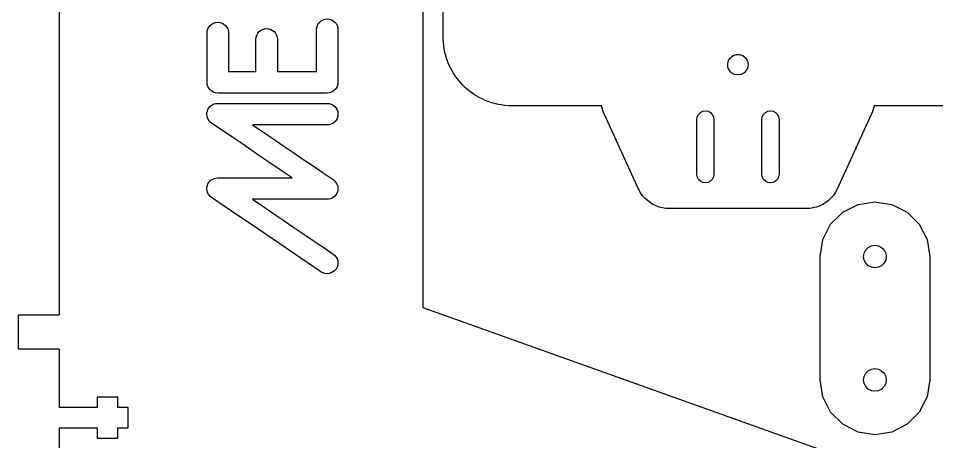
# Model space of a CAD drawing. Extents: x 3 to 1396, y 3 to 487.
# Drawn here: x 1148 to 1282, y 220 to 281.7 of the extents above; entities that cross this region are included whole.
import ezdxf

# ---------------------------------------------------------------- set-up
doc = ezdxf.new("R2010")
doc.units = 0
doc.layers.add('Layer_1', color=7, linetype='CONTINUOUS')

msp = doc.modelspace()

# ---------------------------------------------------------------- linework, layer by layer
at = {"layer": 'Layer_1', "color": 7}
for points in [[(1206.962082, 440.388527), (1206.962082, 239.530529), (1265.962077, 218.459527)], [(1209.962076, 278.959527), (1209.962076, 340.959527)], [(1153.962076, 213.459528), (1153.962076, 221.959528), (1159.462079, 221.959528), (1159.462079, 220.459529), (1162.462073, 220.459529), (1162.462073, 221.959528), (1163.962084, 221.959528), (1163.962084, 224.959528), (1162.462073, 224.959528), (1162.462073, 226.459528), (1159.462079, 226.459528), (1159.462079, 224.959528), (1153.962076, 224.959528), (1153.962076, 233.459528), (1147.962088, 233.459528), (1147.962088, 238.459529), (1153.962076, 238.459529), (1153.962076, 324.959528)], [(1175.492075, 272.391528), (1175.492075, 279.554528), (1175.522075, 279.874528), (1175.612076, 280.171528), (1175.752086, 280.439529), (1175.952069, 280.672529), (1176.18208, 280.864527), (1176.452082, 281.009527), (1176.742094, 281.101529), (1177.062077, 281.132528), (1177.382089, 281.101529), (1177.682091, 281.009527), (1177.952093, 280.864527), (1178.182076, 280.672529), (1178.372096, 280.439529), (1178.522069, 280.171528), (1178.61207, 279.874528), (1178.64207, 279.554528), (1178.64207, 273.969528), (1182.622081, 273.969528), (1182.622081, 278.653528), (1182.662072, 278.972529), (1182.752072, 279.269529), (1182.892083, 279.537527), (1183.082075, 279.771529), (1183.312086, 279.963527), (1183.582088, 280.108527), (1183.872071, 280.199527), (1184.182092, 280.231528), (1184.502076, 280.199527), (1184.792088, 280.108527), (1185.06209, 279.963527), (1185.302091, 279.771529), (1185.492083, 279.537527), (1185.632094, 279.269529), (1185.722094, 278.972529), (1185.762085, 278.653528), (1185.762085, 273.969528), (1191.47209, 273.969528), (1191.47209, 280.055529), (1191.50209, 280.375529), (1191.592091, 280.672529), (1191.732073, 280.940527), (1191.932084, 281.173527), (1192.162095, 281.365528), (1192.432097, 281.510528), (1192.732071, 281.601528), (1193.042092, 281.633529), (1193.352085, 281.601528), (1193.652087, 281.510528), (1193.91207, 281.365528), (1194.142082, 281.173527), (1194.332074, 280.940527), (1194.472084, 280.672529), (1194.572075, 280.375529), (1194.602076, 280.055529), (1194.602076, 272.391528), (1194.572075, 272.071527), (1194.472084, 271.774528), (1194.332074, 271.506529), (1194.142082, 271.273527), (1193.91207, 271.081528), (1193.652087, 270.936528), (1193.352085, 270.844529), (1193.042092, 270.813527), (1177.062077, 270.813527), (1176.742094, 270.844529), (1176.452082, 270.936528), (1176.18208, 271.081528), (1175.952069, 271.273527), (1175.752086, 271.506529), (1175.612076, 271.774528), (1175.522075, 272.071527), (1175.492075, 272.391528)], [(1290.962084, 268.959528), (1272.852081, 268.959528), (1272.772071, 268.605528), (1272.61208, 268.132529), (1272.412097, 267.678527), (1267.412079, 256.678529), (1267.162086, 256.246528), (1266.872075, 255.842527), (1266.542072, 255.468529), (1266.172079, 255.12953), (1265.782076, 254.828528), (1265.352082, 254.568528), (1264.902079, 254.352529), (1264.432094, 254.181528), (1263.952091, 254.058527), (1263.462096, 253.984529), (1262.962083, 253.959524), (1242.962095, 253.959529), (1242.462082, 253.984534), (1241.972088, 254.058527), (1241.492084, 254.181528), (1241.022071, 254.352529), (1240.572096, 254.568528), (1240.142074, 254.828528), (1239.752071, 255.12953), (1239.382078, 255.468529), (1239.052076, 255.842527), (1238.762092, 256.246528), (1238.512072, 256.678529), (1233.512082, 267.678527), (1233.312071, 268.132529), (1233.152079, 268.605528), (1233.072097, 268.959528), (1219.962085, 268.959528), (1219.462072, 268.971522), (1218.962087, 269.009529), (1218.472092, 269.071527), (1217.98207, 269.157529), (1217.492076, 269.268527), (1217.012072, 269.403528), (1216.542088, 269.562529), (1216.082094, 269.744529), (1215.622071, 269.949529), (1215.182087, 270.177528), (1214.752093, 270.426527), (1214.33209, 270.697528), (1213.922078, 270.988528), (1213.532075, 271.299528), (1213.162081, 271.628529), (1212.802079, 271.977527), (1212.462086, 272.342528), (1212.142074, 272.724527), (1211.842072, 273.122528), (1211.562079, 273.534528), (1211.302096, 273.959529), (1211.062094, 274.397529), (1210.842074, 274.846528), (1210.652082, 275.306528), (1210.482071, 275.774528), (1210.33207, 276.251529), (1210.212097, 276.734527), (1210.112078, 277.223528), (1210.042086, 277.716528), (1209.992077, 278.212527), (1209.962076, 278.710528), (1209.962076, 278.959527), (1209.962076, 278.959527)], [(1251.472083, 275.083527), (1251.592084, 275.562528), (1251.862086, 275.975527), (1252.252089, 276.278529), (1252.712083, 276.439528), (1253.212096, 276.439528), (1253.67209, 276.278529), (1254.062093, 275.975527), (1254.332095, 275.562528), (1254.462086, 275.083527), (1254.412076, 274.591529), (1254.222084, 274.139527), (1253.882091, 273.775528), (1253.452069, 273.540528), (1252.962075, 273.459527), (1252.472081, 273.540528), (1252.042087, 273.775528), (1251.702094, 274.139527), (1251.512074, 274.591529), (1251.472083, 275.083527)], [(1175.482084, 267.935527), (1175.542085, 268.182527), (1175.632086, 268.425529), (1175.762077, 268.644528), (1175.922097, 268.836529), (1176.112089, 268.999527), (1176.322091, 269.131528), (1176.552074, 269.228528), (1176.792075, 269.288528), (1177.042096, 269.309525), (1193.022083, 269.309528), (1193.342094, 269.277527), (1193.632078, 269.186527), (1193.90208, 269.041527), (1194.142082, 268.849529), (1194.332074, 268.616529), (1194.472084, 268.348528), (1194.572075, 268.051528), (1194.602076, 267.731528), (1194.572075, 267.412529), (1194.472084, 267.115527), (1194.332074, 266.847529), (1194.142082, 266.613527), (1193.90208, 266.421529), (1193.632078, 266.276528), (1193.342094, 266.185529), (1193.022083, 266.153527), (1182.152096, 266.153527), (1183.622079, 265.157529), (1185.082071, 264.162529), (1186.552082, 263.166527), (1188.022093, 262.171527), (1189.492075, 261.175528), (1190.962086, 260.179529), (1192.432097, 259.184529), (1193.892089, 258.188528), (1194.092072, 258.024528), (1194.262082, 257.836529), (1194.402093, 257.628528), (1194.502084, 257.402528), (1194.562085, 257.164527), (1194.592085, 256.917529), (1194.582207, 256.664528)], [(1246.962087, 258.959528), (1246.962087, 266.959529), (1247.022088, 267.345527), (1247.202089, 267.694529), (1247.482082, 267.970528), (1247.822075, 268.148528), (1248.212078, 268.209528), (1248.60208, 268.148528), (1248.952092, 267.970528), (1249.222094, 267.694529), (1249.402096, 267.345527), (1249.462096, 266.959529), (1249.462096, 258.959528), (1249.402096, 258.573527), (1249.222094, 258.224528), (1248.952092, 257.948529), (1248.60208, 257.770528), (1248.212078, 257.709529), (1247.822075, 257.770528), (1247.482082, 257.948529), (1247.202089, 258.224528), (1247.022088, 258.573527), (1246.962087, 258.959528)], [(1256.462082, 258.959528), (1256.462082, 266.959529), (1256.522083, 267.345527), (1256.702084, 267.694529), (1256.982077, 267.970528), (1257.32207, 268.148528), (1257.712073, 268.209528), (1258.102076, 268.148528), (1258.452088, 267.970528), (1258.72209, 267.694529), (1258.902091, 267.345527), (1258.962091, 266.959529), (1258.962091, 258.959528), (1258.902091, 258.573527), (1258.72209, 258.224528), (1258.452088, 257.948529), (1258.102076, 257.770528), (1257.712073, 257.709529), (1257.32207, 257.770528), (1256.982077, 257.948529), (1256.702084, 258.224528), (1256.522083, 258.573527), (1256.462082, 258.959528)], [(1175.482084, 257.090528), (1175.542085, 257.336527), (1175.632086, 257.571528), (1175.762077, 257.783528), (1175.922097, 257.971527), (1176.112089, 258.132529), (1176.322091, 258.261527), (1176.552074, 258.358527), (1176.792075, 258.418528), (1177.042096, 258.438537), (1187.912082, 258.438529), (1186.442072, 259.437528), (1184.972089, 260.436529), (1183.502078, 261.435528), (1182.042086, 262.433528), (1180.572075, 263.432527), (1179.102092, 264.431529), (1176.162071, 266.429527), (1175.962088, 266.585528), (1175.792077, 266.769528), (1175.662086, 266.977529), (1175.562094, 267.202528), (1175.492075, 267.440529), (1175.472037, 267.686528), (1175.481972, 267.935527)], [(1194.582094, 256.664528), (1194.522094, 256.410528), (1194.432093, 256.175527), (1194.302073, 255.963527), (1194.142082, 255.775528), (1193.95209, 255.614528), (1193.742088, 255.485527), (1193.512077, 255.388528), (1193.272075, 255.328527), (1193.022083, 255.308518), (1182.152096, 255.308529), (1183.622079, 254.309527), (1185.082071, 253.310528), (1186.552082, 252.311529), (1188.022093, 251.312528), (1189.492075, 250.314528), (1190.962086, 249.315529), (1192.432097, 248.316527), (1193.892089, 247.317528), (1194.142082, 247.117529), (1194.342092, 246.878529), (1194.472084, 246.610528), (1194.562085, 246.322528), (1194.592085, 246.021527), (1194.562085, 245.718528), (1194.472084, 245.421528), (1194.322083, 245.138527), (1194.112081, 244.899527), (1193.87208, 244.709529), (1193.592087, 244.571528), (1193.302075, 244.487528), (1193.002073, 244.459531), (1192.702071, 244.490528), (1192.402097, 244.582529), (1192.122076, 244.737529), (1190.12208, 246.093528), (1188.132075, 247.449529), (1186.132079, 248.804529), (1184.142073, 250.160528), (1182.142077, 251.516529), (1180.152072, 252.871529), (1178.162095, 254.227528), (1176.162071, 255.583529), (1175.962088, 255.739527), (1175.792077, 255.924527), (1175.662086, 256.131528), (1175.562094, 256.356527), (1175.492075, 256.595527), (1175.472037, 256.841529)], [(1175.472094, 256.841529), (1175.481972, 257.090528)], [(1264.962079, 228.959529), (1264.962079, 246.959529), (1265.352082, 249.431528), (1266.492091, 251.661529), (1268.262076, 253.431528), (1270.492083, 254.567529), (1272.962092, 254.959527), (1275.432072, 254.567529), (1277.662079, 253.431528), (1279.432092, 251.661529), (1280.572073, 249.431528), (1280.962076, 246.959529), (1280.962076, 228.959529), (1280.572073, 226.487527), (1279.432092, 224.257529), (1277.662079, 222.48753), (1275.432072, 221.351529), (1272.962092, 220.959528), (1270.492083, 221.351529), (1268.262076, 222.48753), (1266.492091, 224.257529), (1265.352082, 226.487527), (1264.962079, 228.959529)], [(1271.312079, 246.959529), (1271.392089, 247.469527), (1271.622072, 247.929527), (1271.992094, 248.294528), (1272.452088, 248.528527), (1272.962092, 248.609527), (1273.472095, 248.528527), (1273.932089, 248.294528), (1274.302083, 247.929527), (1274.532094, 247.469527), (1274.612076, 246.959529), (1274.532094, 246.449528), (1274.302083, 245.989529), (1273.932089, 245.624528), (1273.472095, 245.390529), (1272.962092, 245.309528), (1272.452088, 245.390529), (1271.992094, 245.624528), (1271.622072, 245.989529), (1271.392089, 246.449528), (1271.312079, 246.959529)], [(1271.312079, 228.959529), (1271.392089, 229.469529), (1271.622072, 229.929529), (1271.992094, 230.294527), (1272.452088, 230.528529), (1272.962092, 230.609529), (1273.472095, 230.528529), (1273.932089, 230.294527), (1274.302083, 229.929529), (1274.532094, 229.469529), (1274.612076, 228.959529), (1274.532094, 228.449528), (1274.302083, 227.989528), (1273.932089, 227.624527), (1273.472095, 227.390528), (1272.962092, 227.309528), (1272.452088, 227.390528), (1271.992094, 227.624527), (1271.622072, 227.989528), (1271.392089, 228.449528), (1271.312079, 228.959529)]]:
    msp.add_lwpolyline(points, dxfattribs=at)

doc.saveas('drawing.dxf')
